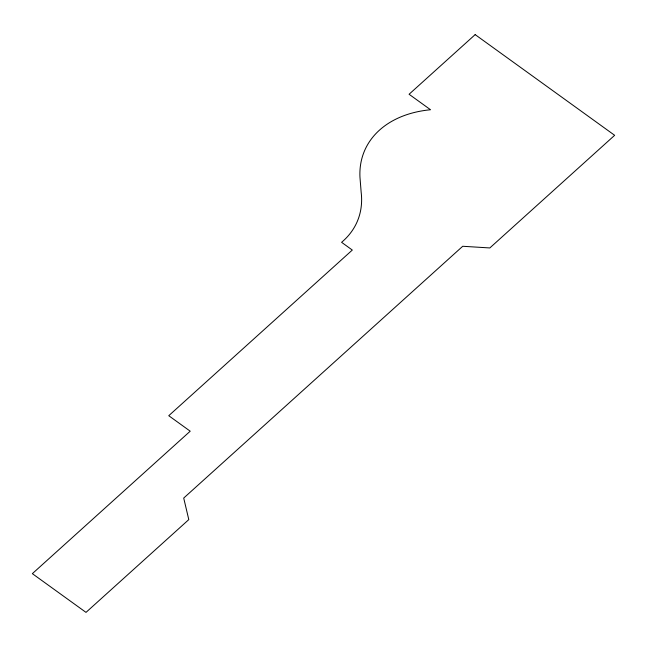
<?xml version="1.0" encoding="UTF-8"?>
<svg xmlns="http://www.w3.org/2000/svg" width="647" height="647" viewBox="0 0 647 647"><rect width="100%" height="100%" fill="white"/><g stroke="black" fill="none" stroke-linecap="round" stroke-linejoin="round"><path stroke-width="0.97" d="M475.165 34.623L409.082 94.26L430.538 109.747A116.484 81.069 23.3 0 0 359.967 177.27L361.163 192.248A109.278 76.047 23.3 0 1 341.584 242.31L352.308 250.057L168.754 415.706L190.21 431.193L32.35 573.654L86.002 612.377L188.795 519.614L183.708 498.061L462.718 246.272L489.828 247.947L614.65 135.304L475.165 34.623"/></g></svg>
